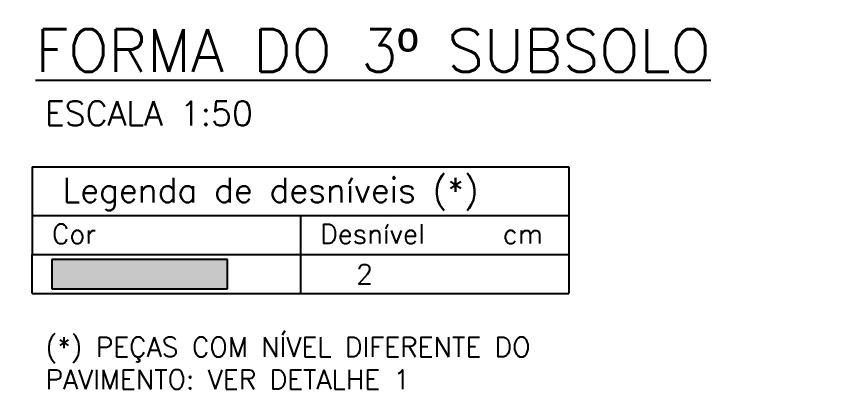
# Model space of a CAD drawing. Header units: millimetres. Extents: x -832 to 3668, y -1574 to 5296.
# Drawn here: x 683.2 to 1098.6, y 631.8 to 827.5 of the extents above; entities that cross this region are included whole.
import ezdxf

# ---------------------------------------------------------------- set-up
doc = ezdxf.new("R2010")
doc.units = ezdxf.units.MM
doc.header["$LTSCALE"] = 50
for name, color, linetype in [('AR-TEXTO_REGUA 120_1-200', 4, 'Continuous'), ('F-DESNIVEL-1', 254, 'Continuous'), ('F-TABELA-NÍVEIS', 1, 'Continuous'), ('F-TEXTO', 6, 'Continuous')]:
    doc.layers.add(name, color=color, linetype=linetype)
doc.layers.add('F-DESNIVEL-2', color=7, linetype='Continuous', true_color=0xffd1e8)
doc.styles.add('MCP', font='romans.shx')
doc.styles.add('REGUA-120-esc1_200', font='simplex.shx', dxfattribs={"height": 0.6})
doc.styles.add('ROMANS', font='romans.shx')
pattern_1 = [(0, (0, 0), (0, 6.985), [5.08, -1.905]), (90, (0, 0), (-6.985, 4e-16), [5.08, -1.905])]

msp = doc.modelspace()

# ---------------------------------------------------------------- hatches: boundary and pattern name
h = msp.add_hatch()
h.set_pattern_fill('ANGLE', color=256)
h.set_pattern_definition(pattern_1)
h.paths.add_polyline_path([(683.24, 788.08), (1098.6, 788.08), (1098.6, 827.45), (683.24, 827.45)], flags=9)
h = msp.add_hatch()
h.set_pattern_fill('ANGLE', color=256)
h.set_pattern_definition(pattern_1)
h.paths.add_polyline_path([(694.79, 768.28), (823.07, 768.28), (823.07, 787.03), (694.79, 787.03)], flags=9)
h = msp.add_hatch()
h.set_pattern_fill('ANGLE', color=256)
h.set_pattern_definition(pattern_1)
h.paths.add_polyline_path([(704.59, 723.1), (956.97, 723.1), (956.97, 751.67), (704.59, 751.67)], flags=9)
h = msp.add_hatch()
h.set_pattern_fill('ANGLE', color=256)
h.set_pattern_definition(pattern_1)
h.paths.add_polyline_path([(700.42, 708.36), (728.76, 708.36), (728.76, 723.36), (700.42, 723.36)], flags=9)
h = msp.add_hatch()
h.set_pattern_fill('ANGLE', color=256)
h.set_pattern_definition(pattern_1)
h.paths.add_polyline_path([(838.4, 708.36), (900.54, 708.36), (900.54, 723.36), (838.4, 723.36)], flags=9)
h = msp.add_hatch()
h.set_pattern_fill('ANGLE', color=256)
h.set_pattern_definition(pattern_1)
h.paths.add_polyline_path([(932.29, 709.19), (955.15, 709.19), (955.15, 719.19), (932.29, 719.19)], flags=9)
h = msp.add_hatch()
h.set_pattern_fill('ANGLE', color=256)
h.set_pattern_definition(pattern_1)
h.paths.add_polyline_path([(856.38, 687.73), (868.05, 687.73), (868.05, 702.73), (856.38, 702.73)], flags=25)
h = msp.add_hatch()
h.set_pattern_fill('ANGLE', color=256)
h.set_pattern_definition(pattern_1)
h.paths.add_polyline_path([(856.38, 687.73), (868.05, 687.73), (868.05, 702.73), (856.38, 702.73)], flags=25)
h = msp.add_hatch()
h.set_pattern_fill('ANGLE', color=256)
h.set_pattern_definition(pattern_1)
h.paths.add_polyline_path([(695.73, 631.85), (955.49, 631.85), (955.49, 665.42), (695.73, 665.42)], flags=9)

# ---------------------------------------------------------------- linework, layer by layer
at = {"layer": 'F-DESNIVEL-1', "linetype": 'Continuous'}
for points in [[(701.49, 687.73), (791.49, 687.73), (791.49, 702.73)], [(701.49, 687.73), (791.49, 702.73), (701.49, 702.73)]]:
    msp.add_solid(points, dxfattribs=at)
at = {"layer": 'F-DESNIVEL-2'}
msp.add_solid([(701.49, 687.73), (701.49, 702.73), (701.49, 687.73)], dxfattribs=at)
at = {"layer": 'F-TABELA-NÍVEIS'}
for p, q in [((691.49, 750.23), (691.49, 705.23)), ((691.49, 750.23), (966.49, 750.23)), ((966.49, 750.23), (966.49, 725.23)), ((691.49, 725.23), (966.49, 725.23)), ((828.99, 725.23), (828.99, 705.23)), ((966.49, 725.23), (966.49, 705.23)), ((691.49, 705.23), (966.49, 705.23)), ((691.49, 685.23), (691.49, 705.23)), ((791.49, 702.73), (701.49, 702.73)), ((701.49, 702.73), (701.49, 687.73)), ((791.49, 687.73), (791.49, 702.73)), ((828.99, 705.23), (828.99, 685.23)), ((966.49, 705.23), (966.49, 685.23)), ((701.49, 687.73), (791.49, 687.73)), ((691.49, 685.23), (966.49, 685.23))]:
    msp.add_line(p, q, dxfattribs=at)

# ---------------------------------------------------------------- texts
at = {"layer": 'AR-TEXTO_REGUA 120_1-200', "color": 2, "style": 'REGUA-120-esc1_200'}
msp.add_text('ESCALA 1:50', height=12.5, dxfattribs=at).set_placement((697.92, 771.4))
at = {"layer": 'F-TABELA-NÍVEIS', "color": 3, "style": 'MCP'}
msp.add_text('Legenda de desníveis (*)', height=12.5, dxfattribs=at).set_placement((706.97, 732.03))
at = {"layer": 'F-TABELA-NÍVEIS', "color": 2, "style": 'MCP'}
for s, p in [('Cor', (701.49, 710.86)), ('Desnível', (838.99, 710.86)), ('cm', (932.53, 710.86)), ('2', (857.45, 690.23))]:
    msp.add_text(s, height=10, dxfattribs=at).set_placement(p)
at = {"layer": 'F-TABELA-NÍVEIS', "style": 'MCP'}
msp.add_text('2', height=10, dxfattribs=at).set_placement((857.45, 690.23))
at = {"layer": 'F-TABELA-NÍVEIS', "color": 2, "insert": (698.23, 662.92), "char_height": 10, "width": 276.9593, "attachment_point": 1, "style": 'MCP'}
msp.add_mtext('(*) PEÇAS COM NÍVEL DIFERENTE DO PAVIMENTO: VER DETALHE 1', dxfattribs=at)
at = {"layer": 'F-TEXTO', "style": 'ROMANS'}
msp.add_text('%%UFORMA DO 3º SUBSOLO', height=21.875, dxfattribs=at).set_placement((693.08, 799.01))

doc.saveas('drawing.dxf')
